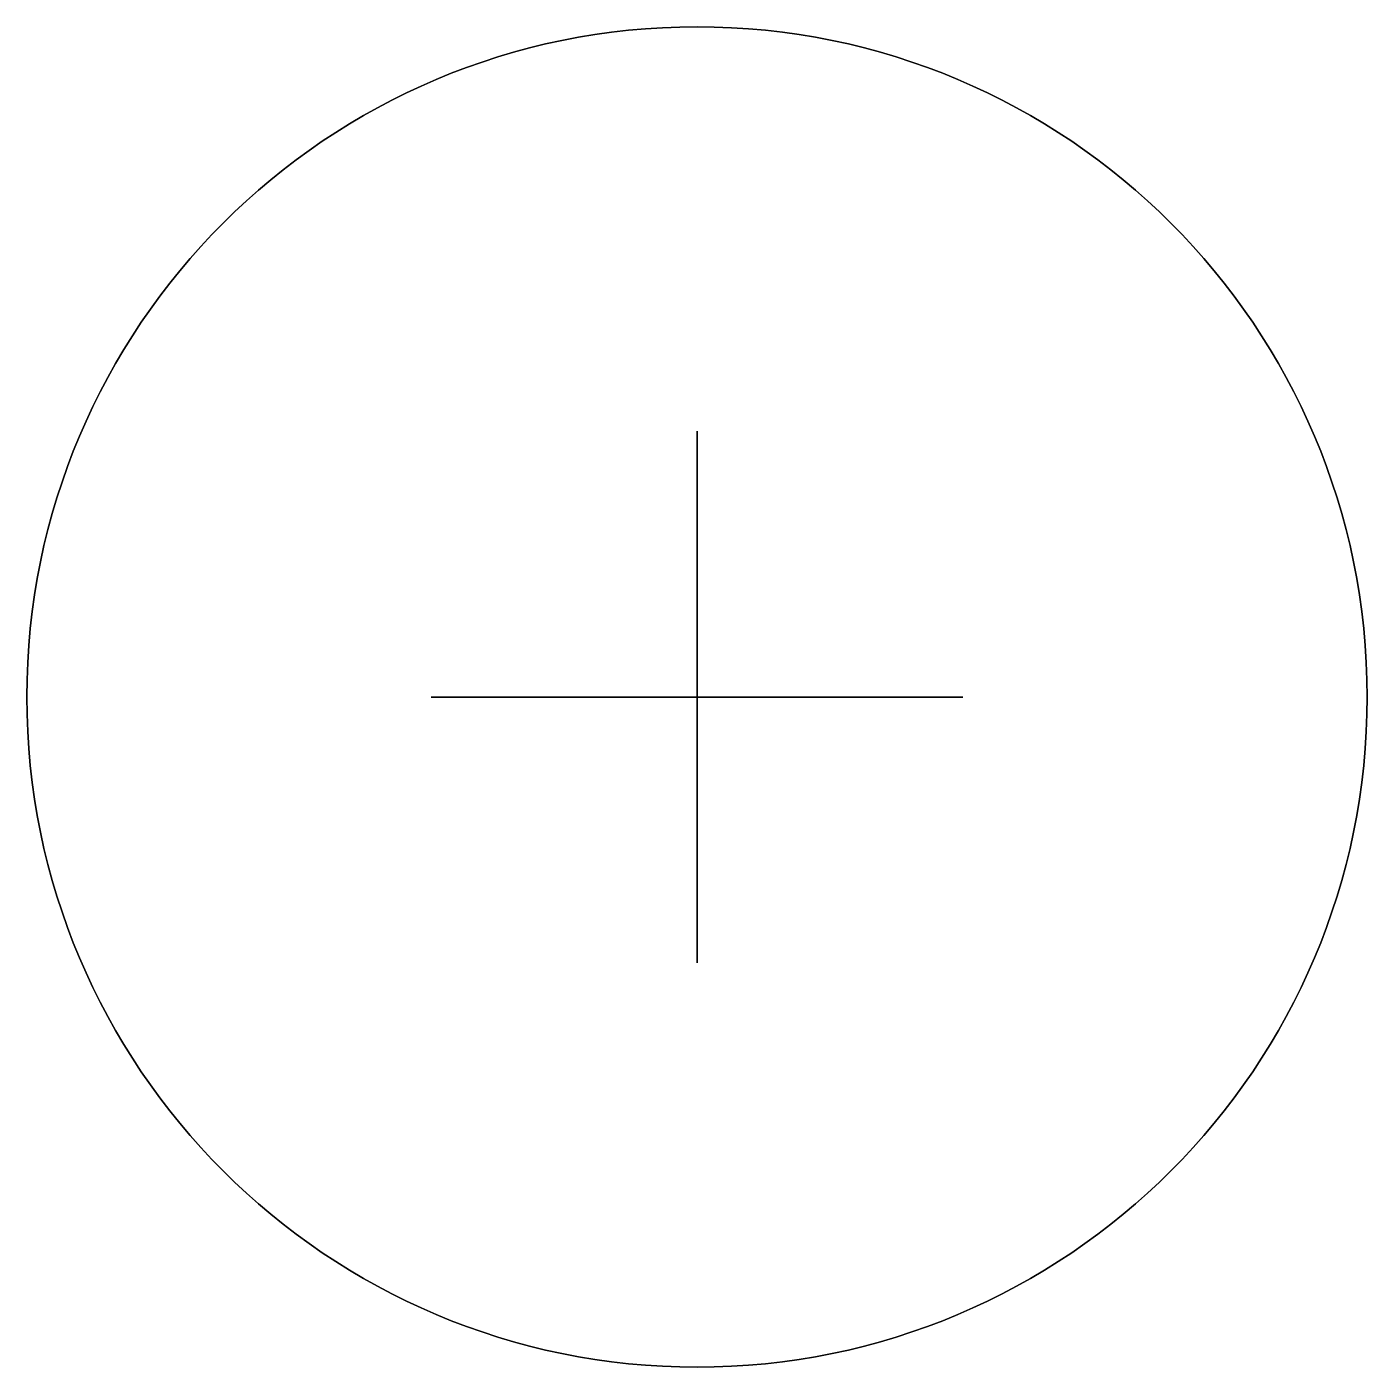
# Model space of a CAD drawing. Header units: millimetres. Extents: x -31.5 to 31.5, y -31.5 to 31.5.
import ezdxf

# ---------------------------------------------------------------- set-up
doc = ezdxf.new("R2010")
doc.units = ezdxf.units.MM
doc.header["$MEASUREMENT"] = 0
for name, color, linetype in [('QFH-Antenne v12_Achse', 7, 'Continuous'), ('QFH-Antenne v12_Sketch10', 7, 'Continuous'), ('QFH-Antenne v12_Sketch11', 7, 'Continuous'), ('QFH-Antenne v12_Sketch13', 7, 'Continuous'), ('QFH-Antenne v12_Sketch14', 7, 'Continuous'), ('QFH-Antenne v12_Sketch16', 7, 'Continuous'), ('QFH-Antenne v12_Sketch4', 7, 'Continuous'), ('QFH-Antenne v12_Sketch5', 7, 'Continuous'), ('QFH-Antenne v12_Sketch6', 7, 'Continuous'), ('QFH-Antenne v12_Sketch7', 7, 'Continuous'), ('QFH-Antenne v12_Sketch8', 7, 'Continuous'), ('QFH-Antenne v12_Sketch9', 7, 'Continuous')]:
    doc.layers.add(name, color=color, linetype=linetype)

msp = doc.modelspace()

# ---------------------------------------------------------------- linework, layer by layer
at = {"layer": 'QFH-Antenne v12_Achse'}
msp.add_line((0, 0, -200), (0, 0, 1100), dxfattribs=at)
msp.add_point((0, 0), dxfattribs=at)
at = {"layer": 'QFH-Antenne v12_Sketch10', "extrusion": (0, 0, -1)}
msp.add_circle((0, 0, -800), 31.5, dxfattribs=at)
at = {"layer": 'QFH-Antenne v12_Sketch10', "extrusion": (0, 1, 0)}
msp.add_circle((0, 83.3), 12.5, dxfattribs=at)
at = {"layer": 'QFH-Antenne v12_Sketch10'}
msp.add_point((0, 0), dxfattribs=at)
at = {"layer": 'QFH-Antenne v12_Sketch11', "extrusion": (0, 0, -1)}
msp.add_circle((0, 0, -800), 31.5, dxfattribs=at)
at = {"layer": 'QFH-Antenne v12_Sketch11', "extrusion": (1, 0, 0)}
msp.add_circle((0, 47.5), 12.5, dxfattribs=at)
at = {"layer": 'QFH-Antenne v12_Sketch11'}
msp.add_point((0, 0), dxfattribs=at)
at = {"layer": 'QFH-Antenne v12_Sketch13'}
msp.add_point((0, 0), dxfattribs=at)
at = {"layer": 'QFH-Antenne v12_Sketch14'}
msp.add_point((0, 0), dxfattribs=at)
at = {"layer": 'QFH-Antenne v12_Sketch16'}
msp.add_point((0, 0), dxfattribs=at)
at = {"layer": 'QFH-Antenne v12_Sketch4'}
msp.add_circle((0, 0, 800), 31.5, dxfattribs=at)
msp.add_circle((0, 0, 800), 31.5, dxfattribs=at)
msp.add_point((0, 0, 800), dxfattribs=at)
at = {"layer": 'QFH-Antenne v12_Sketch5', "extrusion": (1, 0, 0)}
msp.add_circle((0, 770), 12.5, dxfattribs=at)
at = {"layer": 'QFH-Antenne v12_Sketch5'}
for p in [(0, 0, 800), (0, 0)]:
    msp.add_point(p, dxfattribs=at)
at = {"layer": 'QFH-Antenne v12_Sketch6', "extrusion": (0, 1, 0)}
msp.add_circle((0, 770), 12.5, dxfattribs=at)
at = {"layer": 'QFH-Antenne v12_Sketch6'}
for p in [(0, 0, 800), (0, 0)]:
    msp.add_point(p, dxfattribs=at)
at = {"layer": 'QFH-Antenne v12_Sketch7', "extrusion": (0, 1, 0)}
msp.add_circle((0, 408.75), 12.5, dxfattribs=at)
at = {"layer": 'QFH-Antenne v12_Sketch7'}
for p in [(0, 0), (0, 0, 800)]:
    msp.add_point(p, dxfattribs=at)
at = {"layer": 'QFH-Antenne v12_Sketch8'}
msp.add_point((0, 0), dxfattribs=at)
at = {"layer": 'QFH-Antenne v12_Sketch9', "extrusion": (1, 0, 0)}
msp.add_circle((0, 426.65), 12.5, dxfattribs=at)
at = {"layer": 'QFH-Antenne v12_Sketch9'}
for p in [(0, 0, 800), (0, 0)]:
    msp.add_point(p, dxfattribs=at)

doc.saveas('drawing.dxf')
